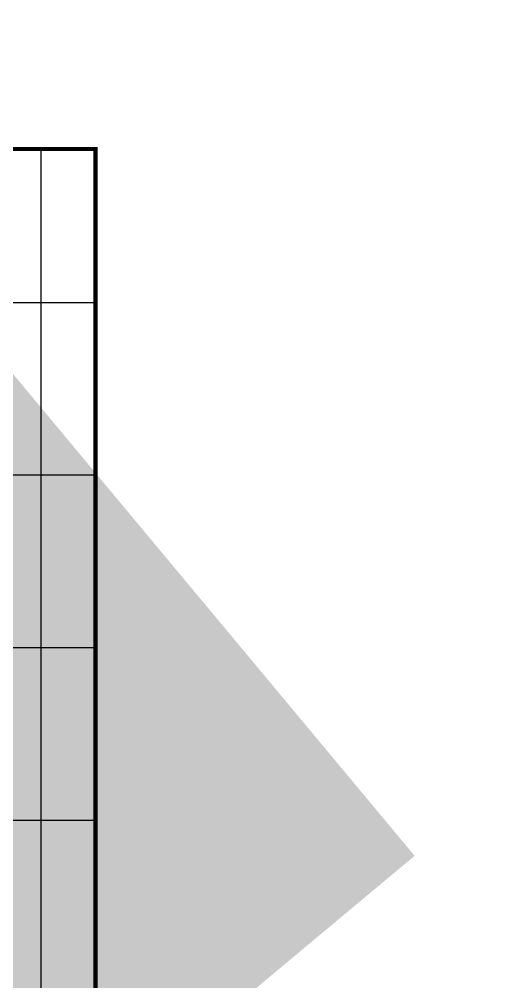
# Model space of a CAD drawing. Extents: x -5280327 to 29700, y -3925683 to 5564800.
# Drawn here: x 23112 to 29700, y 1598 to 14703 of the extents above; entities that cross this region are included whole.
import ezdxf

# ---------------------------------------------------------------- set-up
doc = ezdxf.new("R2010")
doc.units = 0
doc.linetypes.add('6', pattern=[2640.874023, 1320.437012, -1320.437012])
doc.layers.get('0').update_dxf_attribs({"linetype": 'CONTINUOUS'})
doc.layers.add('MARCO', color=7, linetype='CONTINUOUS')

msp = doc.modelspace()

# ---------------------------------------------------------------- linework, layer by layer
at = {"color": 7, "linetype": '6', "const_width": 10343}
msp.add_lwpolyline([(0, 29406), (24528, 0)], dxfattribs=at)
msp.add_lwpolyline([(0, 29406), (24528, 0)], dxfattribs=at)
at = {"layer": 'Cuadricula Coordenadas', "color": 7}
for points in [[(23409, 390), (23409, 12938)], [(15472, 10848), (24151, 10848)], [(15472, 8498), (24151, 8498)], [(15472, 6148), (24151, 6148)], [(15472, 3798), (24151, 3798)], [(15472, 3798), (24151, 3798)]]:
    msp.add_lwpolyline(points, dxfattribs=at)
at = {"layer": 'Cuadricula Coordenadas', "color": 7, "const_width": 0.00153}
for points in [[(23369, 12599), (23291, 12613), (23291, 12664), (23300, 12662), (23300, 12621), (23324, 12616), (23324, 12655), (23334, 12654), (23334, 12615), (23360, 12610), (23360, 12653), (23369, 12652), (23369, 12599)], [(23331, 12520), (23331, 12520), (23322, 12522), (23315, 12524), (23308, 12527), (23308, 12527), (23303, 12530), (23299, 12533), (23295, 12537), (23295, 12537), (23293, 12541), (23291, 12545), (23291, 12550), (23291, 12550), (23291, 12554), (23292, 12557), (23293, 12560), (23293, 12560), (23295, 12562), (23298, 12564), (23301, 12566), (23301, 12566), (23304, 12567), (23308, 12567), (23312, 12568), (23312, 12568), (23317, 12568), (23324, 12567), (23331, 12566), (23331, 12566), (23339, 12564), (23347, 12562), (23353, 12560), (23353, 12560), (23358, 12557), (23363, 12553), (23366, 12550), (23366, 12550), (23369, 12546), (23370, 12541), (23371, 12536), (23371, 12536), (23370, 12530), (23367, 12525), (23363, 12522), (23363, 12522), (23355, 12519), (23344, 12519), (23331, 12520)], [(23310, 12514), (23311, 12505), (23311, 12505), (23308, 12505), (23305, 12504), (23303, 12503), (23303, 12503), (23301, 12501), (23299, 12499), (23299, 12495), (23299, 12495), (23299, 12493), (23300, 12490), (23301, 12488), (23301, 12488), (23304, 12485), (23307, 12482), (23311, 12480), (23311, 12480), (23316, 12477), (23322, 12476), (23329, 12474), (23329, 12474), (23326, 12477), (23323, 12480), (23321, 12483), (23321, 12483), (23320, 12486), (23319, 12490), (23319, 12493), (23319, 12493), (23319, 12498), (23322, 12503), (23326, 12506), (23326, 12506), (23331, 12509), (23337, 12510), (23344, 12509), (23344, 12509), (23349, 12508), (23353, 12506), (23358, 12504), (23358, 12504), (23362, 12501), (23365, 12498), (23367, 12494), (23367, 12494), (23369, 12491), (23370, 12487), (23371, 12482), (23371, 12482), (23370, 12476), (23367, 12470), (23362, 12466), (23362, 12466), (23355, 12464), (23345, 12463), (23333, 12465), (23333, 12465), (23319, 12468), (23308, 12472), (23300, 12478), (23300, 12478), (23295, 12484), (23292, 12490), (23291, 12497), (23291, 12497), (23291, 12502), (23293, 12507), (23296, 12510), (23296, 12510), (23300, 12512), (23305, 12514), (23310, 12514)], [(23349, 12408), (23348, 12416), (23348, 12416), (23352, 12417), (23356, 12418), (23359, 12419), (23359, 12419), (23361, 12422), (23363, 12424), (23363, 12427), (23363, 12427), (23362, 12431), (23361, 12435), (23358, 12439), (23358, 12439), (23355, 12442), (23351, 12444), (23347, 12445), (23347, 12445), (23342, 12445), (23339, 12445), (23336, 12443), (23336, 12443), (23333, 12441), (23332, 12437), (23331, 12434), (23331, 12434), (23331, 12432), (23332, 12430), (23332, 12427), (23324, 12430), (23324, 12430), (23324, 12430), (23324, 12431), (23324, 12431), (23324, 12431), (23324, 12435), (23323, 12438), (23321, 12442), (23321, 12442), (23318, 12445), (23315, 12447), (23311, 12448), (23311, 12448), (23308, 12448), (23305, 12448), (23302, 12446), (23302, 12446), (23300, 12444), (23299, 12442), (23299, 12439), (23299, 12439), (23299, 12435), (23300, 12432), (23302, 12430), (23302, 12430), (23305, 12427), (23309, 12425), (23313, 12423), (23311, 12415), (23311, 12415), (23305, 12418), (23300, 12421), (23296, 12425), (23296, 12425), (23293, 12429), (23291, 12434), (23291, 12440), (23291, 12440), (23291, 12443), (23292, 12447), (23294, 12450), (23294, 12450), (23296, 12453), (23298, 12455), (23301, 12456), (23301, 12456), (23304, 12457), (23308, 12457), (23311, 12457), (23311, 12457), (23314, 12456), (23318, 12455), (23320, 12453), (23320, 12453), (23323, 12450), (23325, 12448), (23327, 12444), (23327, 12444), (23329, 12448), (23331, 12451), (23334, 12453), (23334, 12453), (23337, 12454), (23342, 12455), (23346, 12454), (23346, 12454), (23353, 12452), (23359, 12449), (23364, 12444), (23364, 12444), (23368, 12439), (23370, 12433), (23371, 12426), (23371, 12426), (23370, 12420), (23368, 12416), (23365, 12412), (23365, 12412), (23360, 12409), (23355, 12408), (23349, 12408)], [(23331, 12529), (23342, 12528), (23351, 12527), (23357, 12529), (23357, 12529), (23360, 12531), (23362, 12534), (23363, 12538), (23363, 12538), (23362, 12541), (23360, 12545), (23356, 12549), (23356, 12549), (23351, 12552), (23342, 12555), (23331, 12557), (23331, 12557), (23319, 12559), (23311, 12559), (23305, 12558), (23305, 12558), (23302, 12555), (23299, 12552), (23299, 12549), (23299, 12549), (23299, 12545), (23301, 12541), (23304, 12538), (23304, 12538), (23311, 12535), (23319, 12532), (23331, 12529)], [(23344, 12473), (23347, 12472), (23351, 12472), (23354, 12473), (23354, 12473), (23356, 12474), (23359, 12475), (23361, 12477), (23361, 12477), (23362, 12479), (23363, 12481), (23363, 12484), (23363, 12484), (23362, 12487), (23361, 12491), (23358, 12494), (23358, 12494), (23354, 12497), (23350, 12499), (23345, 12500), (23345, 12500), (23340, 12501), (23335, 12500), (23332, 12499), (23332, 12499), (23329, 12496), (23328, 12493), (23327, 12490), (23327, 12490), (23328, 12486), (23329, 12482), (23332, 12479), (23332, 12479), (23335, 12476), (23339, 12474), (23344, 12473)], [(23351, 12326), (23351, 12335), (23351, 12335), (23354, 12335), (23358, 12336), (23360, 12337), (23360, 12337), (23362, 12339), (23363, 12341), (23363, 12344), (23363, 12344), (23363, 12347), (23362, 12349), (23361, 12351), (23361, 12351), (23359, 12354), (23358, 12356), (23355, 12357), (23355, 12357), (23353, 12359), (23350, 12361), (23346, 12362), (23346, 12362), (23342, 12364), (23339, 12365), (23335, 12366), (23335, 12366), (23334, 12366), (23333, 12366), (23333, 12366), (23333, 12366), (23335, 12363), (23338, 12361), (23340, 12357), (23340, 12357), (23342, 12354), (23343, 12351), (23343, 12347), (23343, 12347), (23342, 12342), (23340, 12337), (23336, 12334), (23336, 12334), (23331, 12331), (23324, 12330), (23317, 12331), (23317, 12331), (23310, 12333), (23303, 12336), (23298, 12341), (23298, 12341), (23294, 12346), (23292, 12352), (23291, 12358), (23291, 12358), (23291, 12362), (23293, 12366), (23295, 12370), (23295, 12370), (23298, 12373), (23302, 12375), (23307, 12376), (23307, 12376), (23313, 12377), (23320, 12376), (23329, 12375), (23329, 12375), (23338, 12373), (23346, 12371), (23353, 12368), (23353, 12368), (23358, 12365), (23363, 12361), (23366, 12357), (23366, 12357), (23369, 12352), (23370, 12348), (23371, 12343), (23371, 12343), (23370, 12337), (23369, 12333), (23366, 12330), (23366, 12330), (23362, 12328), (23357, 12326), (23351, 12326)], [(23301, 12279), (23292, 12281), (23292, 12327), (23300, 12325), (23300, 12325), (23306, 12320), (23313, 12314), (23321, 12308), (23321, 12308), (23330, 12303), (23339, 12298), (23348, 12293), (23348, 12293), (23355, 12291), (23362, 12288), (23369, 12286), (23369, 12277), (23369, 12277), (23363, 12279), (23355, 12281), (23347, 12285), (23347, 12285), (23339, 12288), (23330, 12293), (23322, 12298), (23322, 12298), (23314, 12303), (23307, 12309), (23301, 12314), (23301, 12279)], [(23317, 12368), (23312, 12368), (23307, 12368), (23304, 12366), (23304, 12366), (23301, 12364), (23299, 12361), (23299, 12357), (23299, 12357), (23299, 12354), (23301, 12350), (23304, 12346), (23304, 12346), (23308, 12343), (23312, 12341), (23318, 12340), (23318, 12340), (23322, 12339), (23326, 12340), (23330, 12342), (23330, 12342), (23332, 12344), (23334, 12347), (23334, 12351), (23334, 12351), (23334, 12355), (23332, 12358), (23330, 12362), (23330, 12362), (23326, 12364), (23322, 12366), (23317, 12368)], [(23360, 12259), (23369, 12258), (23369, 12211), (23369, 12211), (23367, 12212), (23365, 12212), (23363, 12213), (23363, 12213), (23359, 12215), (23356, 12218), (23352, 12221), (23352, 12221), (23349, 12224), (23345, 12229), (23341, 12234), (23341, 12234), (23334, 12242), (23328, 12248), (23324, 12253), (23324, 12253), (23320, 12256), (23316, 12258), (23312, 12259), (23312, 12259), (23309, 12259), (23306, 12258), (23303, 12257), (23303, 12257), (23301, 12254), (23299, 12251), (23299, 12248), (23299, 12248), (23299, 12244), (23301, 12240), (23303, 12237), (23303, 12237), (23306, 12234), (23310, 12233), (23314, 12231), (23313, 12223), (23313, 12223), (23307, 12225), (23301, 12228), (23297, 12232), (23297, 12232), (23293, 12237), (23291, 12243), (23291, 12249), (23291, 12249), (23292, 12256), (23294, 12261), (23297, 12264), (23297, 12264), (23302, 12267), (23307, 12268), (23313, 12268), (23313, 12268), (23316, 12267), (23319, 12266), (23322, 12264), (23322, 12264), (23325, 12262), (23328, 12260), (23331, 12257), (23331, 12257), (23335, 12253), (23340, 12248), (23345, 12241), (23345, 12241), (23349, 12236), (23353, 12232), (23355, 12229), (23355, 12229), (23357, 12228), (23358, 12226), (23360, 12225), (23360, 12259)], [(23375, 10905), (23383, 10906), (23383, 10906), (23383, 10902), (23384, 10899), (23386, 10897), (23386, 10897), (23387, 10895), (23390, 10894), (23393, 10894), (23393, 10894), (23395, 10894), (23398, 10895), (23400, 10896), (23400, 10896), (23402, 10897), (23404, 10899), (23406, 10901), (23406, 10901), (23408, 10904), (23409, 10907), (23411, 10910), (23411, 10910), (23412, 10914), (23413, 10918), (23414, 10922), (23414, 10922), (23414, 10923), (23414, 10923), (23414, 10924), (23414, 10924), (23412, 10921), (23409, 10919), (23406, 10917), (23406, 10917), (23403, 10915), (23399, 10914), (23396, 10914), (23396, 10914), (23390, 10915), (23386, 10917), (23382, 10921), (23382, 10921), (23380, 10926), (23379, 10932), (23379, 10939), (23379, 10939), (23381, 10947), (23385, 10953), (23389, 10959), (23389, 10959), (23394, 10963), (23400, 10965), (23406, 10966), (23406, 10966), (23411, 10965), (23415, 10964), (23418, 10962), (23418, 10962), (23421, 10959), (23423, 10955), (23425, 10950), (23425, 10950), (23425, 10944), (23425, 10937), (23424, 10928), (23424, 10928), (23422, 10919), (23419, 10911), (23417, 10904), (23417, 10904), (23413, 10899), (23410, 10894), (23406, 10891), (23406, 10891), (23401, 10888), (23396, 10886), (23391, 10886), (23391, 10886), (23386, 10886), (23382, 10888), (23379, 10891), (23379, 10891), (23376, 10895), (23375, 10900), (23375, 10905)], [(23416, 10940), (23417, 10945), (23416, 10949), (23415, 10953), (23415, 10953), (23412, 10956), (23409, 10957), (23406, 10958), (23406, 10958), (23402, 10957), (23399, 10956), (23395, 10953), (23395, 10953), (23392, 10949), (23390, 10944), (23388, 10939), (23388, 10939), (23388, 10934), (23389, 10930), (23390, 10927), (23390, 10927), (23393, 10924), (23396, 10923), (23399, 10922), (23399, 10922), (23403, 10923), (23407, 10924), (23410, 10927), (23410, 10927), (23413, 10930), (23415, 10935), (23416, 10940)], [(23456, 10908), (23465, 10909), (23465, 10909), (23465, 10904), (23466, 10900), (23468, 10897), (23468, 10897), (23470, 10895), (23473, 10894), (23476, 10894), (23476, 10894), (23480, 10894), (23484, 10896), (23487, 10899), (23487, 10899), (23490, 10902), (23492, 10906), (23493, 10910), (23493, 10910), (23494, 10914), (23493, 10918), (23492, 10921), (23492, 10921), (23489, 10923), (23486, 10925), (23482, 10925), (23482, 10925), (23481, 10925), (23478, 10925), (23476, 10924), (23479, 10933), (23479, 10933), (23479, 10933), (23479, 10933), (23480, 10933), (23480, 10933), (23484, 10933), (23487, 10934), (23490, 10936), (23490, 10936), (23493, 10938), (23495, 10942), (23497, 10946), (23497, 10946), (23497, 10949), (23496, 10952), (23495, 10955), (23495, 10955), (23493, 10956), (23490, 10958), (23487, 10958), (23487, 10958), (23484, 10958), (23481, 10956), (23478, 10954), (23478, 10954), (23476, 10952), (23474, 10948), (23472, 10944), (23464, 10946), (23464, 10946), (23466, 10952), (23469, 10957), (23473, 10961), (23473, 10961), (23478, 10964), (23483, 10965), (23488, 10966), (23488, 10966), (23492, 10966), (23495, 10965), (23499, 10963), (23499, 10963), (23501, 10961), (23503, 10959), (23505, 10956), (23505, 10956), (23505, 10952), (23506, 10949), (23505, 10946), (23505, 10946), (23505, 10942), (23503, 10939), (23501, 10936), (23501, 10936), (23499, 10934), (23496, 10932), (23493, 10930), (23493, 10930), (23497, 10928), (23499, 10926), (23501, 10923), (23501, 10923), (23503, 10919), (23503, 10915), (23503, 10910), (23503, 10910), (23501, 10904), (23498, 10898), (23493, 10893), (23493, 10893), (23487, 10889), (23481, 10887), (23475, 10886), (23475, 10886), (23469, 10887), (23464, 10889), (23460, 10892), (23460, 10892), (23458, 10897), (23456, 10902), (23456, 10908)], [(23511, 10908), (23520, 10909), (23520, 10909), (23520, 10904), (23521, 10900), (23523, 10897), (23523, 10897), (23525, 10895), (23528, 10894), (23531, 10894), (23531, 10894), (23535, 10894), (23539, 10896), (23542, 10899), (23542, 10899), (23545, 10902), (23547, 10906), (23548, 10910), (23548, 10910), (23549, 10914), (23548, 10918), (23546, 10921), (23546, 10921), (23544, 10923), (23541, 10925), (23537, 10925), (23537, 10925), (23535, 10925), (23533, 10925), (23531, 10924), (23533, 10933), (23533, 10933), (23534, 10933), (23534, 10933), (23535, 10933), (23535, 10933), (23538, 10933), (23542, 10934), (23545, 10936), (23545, 10936), (23548, 10938), (23550, 10942), (23551, 10946), (23551, 10946), (23552, 10949), (23551, 10952), (23550, 10955), (23550, 10955), (23548, 10956), (23545, 10958), (23542, 10958), (23542, 10958), (23539, 10958), (23536, 10956), (23533, 10954), (23533, 10954), (23530, 10952), (23528, 10948), (23527, 10944), (23518, 10946), (23518, 10946), (23521, 10952), (23524, 10957), (23528, 10961), (23528, 10961), (23533, 10964), (23538, 10965), (23543, 10966), (23543, 10966), (23547, 10966), (23550, 10965), (23553, 10963), (23553, 10963), (23556, 10961), (23558, 10959), (23559, 10956), (23559, 10956), (23560, 10952), (23561, 10949), (23560, 10946), (23560, 10946), (23559, 10942), (23558, 10939), (23556, 10936), (23556, 10936), (23554, 10934), (23551, 10932), (23548, 10930), (23548, 10930), (23551, 10928), (23554, 10926), (23556, 10923), (23556, 10923), (23558, 10919), (23558, 10915), (23557, 10910), (23557, 10910), (23556, 10904), (23552, 10898), (23548, 10893), (23548, 10893), (23542, 10889), (23536, 10887), (23529, 10886), (23529, 10886), (23524, 10887), (23519, 10889), (23515, 10892), (23515, 10892), (23512, 10897), (23511, 10902), (23511, 10908)], [(23617, 10946), (23609, 10946), (23609, 10946), (23608, 10949), (23608, 10952), (23607, 10954), (23607, 10954), (23605, 10956), (23602, 10958), (23599, 10958), (23599, 10958), (23596, 10958), (23594, 10957), (23591, 10955), (23591, 10955), (23588, 10953), (23585, 10950), (23583, 10946), (23583, 10946), (23581, 10941), (23579, 10935), (23577, 10928), (23577, 10928), (23580, 10931), (23583, 10933), (23586, 10935), (23586, 10935), (23590, 10937), (23593, 10938), (23596, 10938), (23596, 10938), (23602, 10937), (23606, 10935), (23610, 10931), (23610, 10931), (23612, 10926), (23613, 10920), (23613, 10913), (23613, 10913), (23611, 10908), (23610, 10903), (23607, 10899), (23607, 10899), (23604, 10895), (23601, 10892), (23598, 10889), (23598, 10889), (23594, 10887), (23590, 10886), (23586, 10886), (23586, 10886), (23579, 10887), (23574, 10890), (23570, 10895), (23570, 10895), (23567, 10902), (23567, 10912), (23568, 10924), (23568, 10924), (23571, 10938), (23576, 10949), (23581, 10957), (23581, 10957), (23587, 10962), (23594, 10965), (23601, 10966), (23601, 10966), (23606, 10965), (23610, 10964), (23613, 10961), (23613, 10961), (23616, 10957), (23617, 10952), (23617, 10946)], [(23576, 10913), (23576, 10909), (23576, 10906), (23576, 10903), (23576, 10903), (23577, 10900), (23579, 10898), (23580, 10896), (23580, 10896), (23582, 10895), (23585, 10894), (23587, 10894), (23587, 10894), (23591, 10894), (23594, 10896), (23597, 10899), (23597, 10899), (23600, 10902), (23602, 10907), (23604, 10912), (23604, 10912), (23604, 10917), (23604, 10921), (23602, 10925), (23602, 10925), (23600, 10927), (23597, 10929), (23593, 10930), (23593, 10930), (23589, 10929), (23586, 10927), (23582, 10925), (23582, 10925), (23579, 10921), (23577, 10917), (23576, 10913)], [(23648, 10908), (23657, 10909), (23657, 10909), (23657, 10904), (23658, 10900), (23660, 10897), (23660, 10897), (23662, 10895), (23665, 10894), (23668, 10894), (23668, 10894), (23672, 10894), (23675, 10896), (23679, 10899), (23679, 10899), (23682, 10902), (23684, 10906), (23685, 10910), (23685, 10910), (23685, 10914), (23685, 10918), (23683, 10921), (23683, 10921), (23681, 10923), (23678, 10925), (23674, 10925), (23674, 10925), (23672, 10925), (23670, 10925), (23668, 10924), (23670, 10933), (23670, 10933), (23671, 10933), (23671, 10933), (23672, 10933), (23672, 10933), (23675, 10933), (23679, 10934), (23682, 10936), (23682, 10936), (23685, 10938), (23687, 10942), (23688, 10946), (23688, 10946), (23688, 10949), (23688, 10952), (23687, 10955), (23687, 10955), (23685, 10956), (23682, 10958), (23679, 10958), (23679, 10958), (23676, 10958), (23673, 10956), (23670, 10954), (23670, 10954), (23667, 10952), (23665, 10948), (23664, 10944), (23655, 10946), (23655, 10946), (23658, 10952), (23661, 10957), (23665, 10961), (23665, 10961), (23670, 10964), (23675, 10965), (23680, 10966), (23680, 10966), (23684, 10966), (23687, 10965), (23690, 10963), (23690, 10963), (23693, 10961), (23695, 10959), (23696, 10956), (23696, 10956), (23697, 10952), (23697, 10949), (23697, 10946), (23697, 10946), (23696, 10942), (23695, 10939), (23693, 10936), (23693, 10936), (23691, 10934), (23688, 10932), (23685, 10930), (23685, 10930), (23688, 10928), (23691, 10926), (23693, 10923), (23693, 10923), (23694, 10919), (23695, 10915), (23694, 10910), (23694, 10910), (23692, 10904), (23689, 10898), (23685, 10893), (23685, 10893), (23679, 10889), (23673, 10887), (23666, 10886), (23666, 10886), (23661, 10887), (23656, 10889), (23652, 10892), (23652, 10892), (23649, 10897), (23648, 10902), (23648, 10908)], [(23706, 10926), (23706, 10926), (23707, 10935), (23710, 10942), (23712, 10948), (23712, 10948), (23715, 10953), (23718, 10958), (23722, 10961), (23722, 10961), (23726, 10964), (23731, 10965), (23736, 10966), (23736, 10966), (23739, 10966), (23742, 10965), (23745, 10963), (23745, 10963), (23748, 10961), (23749, 10959), (23751, 10956), (23751, 10956), (23752, 10953), (23753, 10949), (23753, 10944), (23753, 10944), (23753, 10939), (23753, 10933), (23752, 10926), (23752, 10926), (23750, 10917), (23748, 10910), (23745, 10904), (23745, 10904), (23742, 10898), (23739, 10894), (23735, 10891), (23735, 10891), (23731, 10888), (23727, 10886), (23722, 10886), (23722, 10886), (23715, 10887), (23711, 10890), (23707, 10894), (23707, 10894), (23705, 10902), (23704, 10913), (23706, 10926)], [(23715, 10926), (23713, 10914), (23713, 10906), (23714, 10900), (23714, 10900), (23716, 10897), (23719, 10895), (23723, 10894), (23723, 10894), (23727, 10895), (23731, 10897), (23734, 10900), (23734, 10900), (23737, 10906), (23740, 10914), (23743, 10926), (23743, 10926), (23744, 10937), (23744, 10946), (23743, 10952), (23743, 10952), (23741, 10955), (23738, 10957), (23734, 10958), (23734, 10958), (23730, 10957), (23727, 10955), (23724, 10952), (23724, 10952), (23720, 10946), (23717, 10937), (23715, 10926)], [(23760, 10926), (23760, 10926), (23762, 10935), (23764, 10942), (23767, 10948), (23767, 10948), (23770, 10953), (23773, 10958), (23777, 10961), (23777, 10961), (23781, 10964), (23786, 10965), (23790, 10966), (23790, 10966), (23794, 10966), (23797, 10965), (23800, 10963), (23800, 10963), (23802, 10961), (23804, 10959), (23806, 10956), (23806, 10956), (23807, 10953), (23808, 10949), (23808, 10944), (23808, 10944), (23808, 10939), (23808, 10933), (23806, 10926), (23806, 10926), (23805, 10917), (23802, 10910), (23800, 10904), (23800, 10904), (23797, 10898), (23794, 10894), (23790, 10891), (23790, 10891), (23786, 10888), (23781, 10886), (23776, 10886), (23776, 10886), (23770, 10887), (23765, 10890), (23762, 10894), (23762, 10894), (23759, 10902), (23759, 10913), (23760, 10926)], [(23769, 10926), (23768, 10914), (23768, 10906), (23769, 10900), (23769, 10900), (23771, 10897), (23774, 10895), (23778, 10894), (23778, 10894), (23782, 10895), (23785, 10897), (23789, 10900), (23789, 10900), (23792, 10906), (23795, 10914), (23798, 10926), (23798, 10926), (23799, 10937), (23799, 10946), (23798, 10952), (23798, 10952), (23796, 10955), (23793, 10957), (23789, 10958), (23789, 10958), (23785, 10957), (23782, 10955), (23778, 10952), (23778, 10952), (23775, 10946), (23772, 10937), (23769, 10926)], [(23839, 10887), (23853, 10966), (23863, 10966), (23889, 10904), (23900, 10966), (23909, 10966), (23895, 10887), (23885, 10887), (23859, 10949), (23848, 10887), (23839, 10887)], [(23375, 8555), (23383, 8556), (23383, 8556), (23383, 8552), (23384, 8549), (23386, 8547), (23386, 8547), (23387, 8545), (23390, 8544), (23393, 8544), (23393, 8544), (23395, 8544), (23398, 8545), (23400, 8546), (23400, 8546), (23402, 8547), (23404, 8549), (23406, 8551), (23406, 8551), (23408, 8554), (23409, 8557), (23411, 8561), (23411, 8561), (23412, 8564), (23413, 8568), (23414, 8572), (23414, 8572), (23414, 8573), (23414, 8573), (23414, 8574), (23414, 8574), (23412, 8571), (23409, 8569), (23406, 8567), (23406, 8567), (23403, 8565), (23399, 8564), (23396, 8564), (23396, 8564), (23390, 8565), (23386, 8567), (23382, 8571), (23382, 8571), (23380, 8576), (23379, 8582), (23379, 8590), (23379, 8590), (23381, 8597), (23385, 8603), (23389, 8609), (23389, 8609), (23394, 8613), (23400, 8615), (23406, 8616), (23406, 8616), (23411, 8616), (23415, 8614), (23418, 8612), (23418, 8612), (23421, 8609), (23423, 8605), (23425, 8600), (23425, 8600), (23425, 8594), (23425, 8587), (23424, 8578), (23424, 8578), (23422, 8569), (23419, 8561), (23417, 8554), (23417, 8554), (23413, 8549), (23410, 8544), (23406, 8541), (23406, 8541), (23401, 8538), (23396, 8537), (23391, 8536), (23391, 8536), (23386, 8537), (23382, 8538), (23379, 8541), (23379, 8541), (23376, 8545), (23375, 8550), (23375, 8555)], [(23416, 8590), (23417, 8595), (23416, 8600), (23415, 8603), (23415, 8603), (23412, 8606), (23409, 8607), (23406, 8608), (23406, 8608), (23402, 8607), (23399, 8606), (23395, 8603), (23395, 8603), (23392, 8599), (23390, 8594), (23388, 8589), (23388, 8589), (23388, 8585), (23389, 8580), (23390, 8577), (23390, 8577), (23393, 8574), (23396, 8573), (23399, 8572), (23399, 8572), (23403, 8573), (23407, 8574), (23410, 8577), (23410, 8577), (23413, 8581), (23415, 8585), (23416, 8590)], [(23456, 8558), (23465, 8559), (23465, 8559), (23465, 8554), (23466, 8550), (23468, 8548), (23468, 8548), (23470, 8546), (23473, 8544), (23476, 8544), (23476, 8544), (23480, 8544), (23484, 8546), (23487, 8549), (23487, 8549), (23490, 8552), (23492, 8556), (23493, 8560), (23493, 8560), (23494, 8564), (23493, 8568), (23492, 8571), (23492, 8571), (23489, 8574), (23486, 8575), (23482, 8575), (23482, 8575), (23481, 8575), (23478, 8575), (23476, 8574), (23479, 8583), (23479, 8583), (23479, 8583), (23479, 8583), (23480, 8583), (23480, 8583), (23484, 8583), (23487, 8584), (23490, 8586), (23490, 8586), (23493, 8588), (23495, 8592), (23497, 8596), (23497, 8596), (23497, 8599), (23496, 8602), (23495, 8605), (23495, 8605), (23493, 8607), (23490, 8608), (23487, 8608), (23487, 8608), (23484, 8608), (23481, 8607), (23478, 8605), (23478, 8605), (23476, 8602), (23474, 8598), (23472, 8594), (23464, 8596), (23464, 8596), (23466, 8602), (23469, 8607), (23473, 8611), (23473, 8611), (23478, 8614), (23483, 8615), (23488, 8616), (23488, 8616), (23492, 8616), (23495, 8615), (23499, 8613), (23499, 8613), (23501, 8611), (23503, 8609), (23505, 8606), (23505, 8606), (23505, 8602), (23506, 8599), (23505, 8596), (23505, 8596), (23505, 8592), (23503, 8589), (23501, 8586), (23501, 8586), (23499, 8584), (23496, 8582), (23493, 8580), (23493, 8580), (23497, 8578), (23499, 8576), (23501, 8573), (23501, 8573), (23503, 8569), (23503, 8565), (23503, 8560), (23503, 8560), (23501, 8554), (23498, 8548), (23493, 8543), (23493, 8543), (23487, 8539), (23481, 8537), (23475, 8536), (23475, 8536), (23469, 8537), (23464, 8539), (23460, 8542), (23460, 8542), (23458, 8547), (23456, 8552), (23456, 8558)], [(23511, 8558), (23520, 8559), (23520, 8559), (23520, 8554), (23521, 8550), (23523, 8548), (23523, 8548), (23525, 8546), (23528, 8544), (23531, 8544), (23531, 8544), (23535, 8544), (23539, 8546), (23542, 8549), (23542, 8549), (23545, 8552), (23547, 8556), (23548, 8560), (23548, 8560), (23549, 8564), (23548, 8568), (23546, 8571), (23546, 8571), (23544, 8574), (23541, 8575), (23537, 8575), (23537, 8575), (23535, 8575), (23533, 8575), (23531, 8574), (23533, 8583), (23533, 8583), (23534, 8583), (23534, 8583), (23535, 8583), (23535, 8583), (23538, 8583), (23542, 8584), (23545, 8586), (23545, 8586), (23548, 8588), (23550, 8592), (23551, 8596), (23551, 8596), (23552, 8599), (23551, 8602), (23550, 8605), (23550, 8605), (23548, 8607), (23545, 8608), (23542, 8608), (23542, 8608), (23539, 8608), (23536, 8607), (23533, 8605), (23533, 8605), (23530, 8602), (23528, 8598), (23527, 8594), (23518, 8596), (23518, 8596), (23521, 8602), (23524, 8607), (23528, 8611), (23528, 8611), (23533, 8614), (23538, 8615), (23543, 8616), (23543, 8616), (23547, 8616), (23550, 8615), (23553, 8613), (23553, 8613), (23556, 8611), (23558, 8609), (23559, 8606), (23559, 8606), (23560, 8602), (23561, 8599), (23560, 8596), (23560, 8596), (23559, 8592), (23558, 8589), (23556, 8586), (23556, 8586), (23554, 8584), (23551, 8582), (23548, 8580), (23548, 8580), (23551, 8578), (23554, 8576), (23556, 8573), (23556, 8573), (23558, 8569), (23558, 8565), (23557, 8560), (23557, 8560), (23556, 8554), (23552, 8548), (23548, 8543), (23548, 8543), (23542, 8539), (23536, 8537), (23529, 8536), (23529, 8536), (23524, 8537), (23519, 8539), (23515, 8542), (23515, 8542), (23512, 8547), (23511, 8552), (23511, 8558)], [(23617, 8596), (23609, 8596), (23609, 8596), (23608, 8599), (23608, 8602), (23607, 8604), (23607, 8604), (23605, 8606), (23602, 8608), (23599, 8608), (23599, 8608), (23596, 8608), (23594, 8607), (23591, 8606), (23591, 8606), (23588, 8603), (23585, 8600), (23583, 8596), (23583, 8596), (23581, 8591), (23579, 8585), (23577, 8578), (23577, 8578), (23580, 8581), (23583, 8584), (23586, 8586), (23586, 8586), (23590, 8587), (23593, 8588), (23596, 8588), (23596, 8588), (23602, 8587), (23606, 8585), (23610, 8581), (23610, 8581), (23612, 8576), (23613, 8570), (23613, 8563), (23613, 8563), (23611, 8558), (23610, 8553), (23607, 8549), (23607, 8549), (23604, 8545), (23601, 8542), (23598, 8539), (23598, 8539), (23594, 8537), (23590, 8536), (23586, 8536), (23586, 8536), (23579, 8537), (23574, 8540), (23570, 8545), (23570, 8545), (23567, 8552), (23567, 8562), (23568, 8574), (23568, 8574), (23571, 8588), (23576, 8599), (23581, 8607), (23581, 8607), (23587, 8612), (23594, 8615), (23601, 8616), (23601, 8616), (23606, 8615), (23610, 8614), (23613, 8611), (23613, 8611), (23616, 8607), (23617, 8602), (23617, 8596)], [(23576, 8563), (23576, 8559), (23576, 8556), (23576, 8553), (23576, 8553), (23577, 8550), (23579, 8548), (23580, 8546), (23580, 8546), (23582, 8545), (23585, 8544), (23587, 8544), (23587, 8544), (23591, 8544), (23594, 8546), (23597, 8549), (23597, 8549), (23600, 8552), (23602, 8557), (23604, 8562), (23604, 8562), (23604, 8567), (23604, 8571), (23602, 8575), (23602, 8575), (23600, 8578), (23597, 8579), (23593, 8580), (23593, 8580), (23589, 8579), (23586, 8578), (23582, 8575), (23582, 8575), (23579, 8572), (23577, 8567), (23576, 8563)], [(23691, 8547), (23690, 8537), (23643, 8537), (23643, 8537), (23643, 8540), (23644, 8542), (23645, 8544), (23645, 8544), (23647, 8548), (23650, 8551), (23653, 8554), (23653, 8554), (23656, 8558), (23661, 8562), (23666, 8566), (23666, 8566), (23674, 8573), (23680, 8578), (23685, 8583), (23685, 8583), (23688, 8587), (23690, 8591), (23691, 8594), (23691, 8594), (23691, 8598), (23690, 8601), (23689, 8604), (23689, 8604), (23686, 8606), (23683, 8608), (23680, 8608), (23680, 8608), (23676, 8608), (23672, 8606), (23669, 8604), (23669, 8604), (23666, 8601), (23664, 8597), (23663, 8592), (23654, 8593), (23654, 8593), (23657, 8600), (23660, 8606), (23664, 8610), (23664, 8610), (23669, 8613), (23675, 8615), (23681, 8616), (23681, 8616), (23688, 8615), (23693, 8613), (23696, 8610), (23696, 8610), (23699, 8605), (23700, 8600), (23700, 8594), (23700, 8594), (23699, 8591), (23698, 8588), (23696, 8585), (23696, 8585), (23694, 8582), (23692, 8579), (23689, 8575), (23689, 8575), (23685, 8572), (23680, 8567), (23673, 8562), (23673, 8562), (23668, 8557), (23664, 8554), (23661, 8552), (23661, 8552), (23660, 8550), (23658, 8548), (23657, 8547), (23691, 8547)], [(23727, 8537), (23730, 8556), (23699, 8556), (23701, 8565), (23742, 8616), (23749, 8616), (23740, 8565), (23750, 8565), (23748, 8556), (23739, 8556), (23735, 8537), (23727, 8537)], [(23738, 8600), (23709, 8565), (23731, 8565)], [(23760, 8576), (23760, 8576), (23762, 8585), (23764, 8592), (23767, 8598), (23767, 8598), (23770, 8604), (23773, 8608), (23777, 8611), (23777, 8611), (23781, 8614), (23786, 8615), (23790, 8616), (23790, 8616), (23794, 8616), (23797, 8615), (23800, 8613), (23800, 8613), (23802, 8611), (23804, 8609), (23806, 8606), (23806, 8606), (23807, 8603), (23808, 8599), (23808, 8594), (23808, 8594), (23808, 8589), (23808, 8583), (23806, 8576), (23806, 8576), (23805, 8567), (23802, 8560), (23800, 8554), (23800, 8554), (23797, 8548), (23794, 8544), (23790, 8541), (23790, 8541), (23786, 8538), (23781, 8537), (23776, 8536), (23776, 8536), (23770, 8537), (23765, 8540), (23762, 8544), (23762, 8544), (23759, 8552), (23759, 8563), (23760, 8576)], [(23769, 8576), (23768, 8565), (23768, 8556), (23769, 8550), (23769, 8550), (23771, 8547), (23774, 8545), (23778, 8544), (23778, 8544), (23782, 8545), (23785, 8547), (23789, 8550), (23789, 8550), (23792, 8556), (23795, 8565), (23798, 8576), (23798, 8576), (23799, 8587), (23799, 8596), (23798, 8602), (23798, 8602), (23796, 8605), (23793, 8607), (23789, 8608), (23789, 8608), (23785, 8607), (23782, 8606), (23778, 8602), (23778, 8602), (23775, 8596), (23772, 8587), (23769, 8576)], [(23839, 8537), (23853, 8616), (23863, 8616), (23889, 8554), (23900, 8616), (23909, 8616), (23895, 8537), (23885, 8537), (23859, 8599), (23848, 8537), (23839, 8537)], [(23375, 6206), (23383, 6206), (23383, 6206), (23383, 6202), (23384, 6199), (23386, 6197), (23386, 6197), (23387, 6195), (23390, 6194), (23393, 6194), (23393, 6194), (23395, 6194), (23398, 6195), (23400, 6196), (23400, 6196), (23402, 6198), (23404, 6199), (23406, 6201), (23406, 6201), (23408, 6204), (23409, 6207), (23411, 6211), (23411, 6211), (23412, 6214), (23413, 6218), (23414, 6222), (23414, 6222), (23414, 6223), (23414, 6223), (23414, 6224), (23414, 6224), (23412, 6221), (23409, 6219), (23406, 6217), (23406, 6217), (23403, 6215), (23399, 6214), (23396, 6214), (23396, 6214), (23390, 6215), (23386, 6217), (23382, 6221), (23382, 6221), (23380, 6226), (23379, 6232), (23379, 6240), (23379, 6240), (23381, 6247), (23385, 6253), (23389, 6259), (23389, 6259), (23394, 6263), (23400, 6265), (23406, 6266), (23406, 6266), (23411, 6266), (23415, 6264), (23418, 6262), (23418, 6262), (23421, 6259), (23423, 6255), (23425, 6250), (23425, 6250), (23425, 6244), (23425, 6237), (23424, 6228), (23424, 6228), (23422, 6219), (23419, 6211), (23417, 6204), (23417, 6204), (23413, 6199), (23410, 6194), (23406, 6191), (23406, 6191), (23401, 6188), (23396, 6187), (23391, 6186), (23391, 6186), (23386, 6187), (23382, 6188), (23379, 6191), (23379, 6191), (23376, 6195), (23375, 6200), (23375, 6206)], [(23416, 6240), (23417, 6245), (23416, 6250), (23415, 6253), (23415, 6253), (23412, 6256), (23409, 6258), (23406, 6258), (23406, 6258), (23402, 6258), (23399, 6256), (23395, 6253), (23395, 6253), (23392, 6249), (23390, 6244), (23388, 6239), (23388, 6239), (23388, 6235), (23389, 6231), (23390, 6227), (23390, 6227), (23393, 6225), (23396, 6223), (23399, 6222), (23399, 6222), (23403, 6223), (23407, 6225), (23410, 6227), (23410, 6227), (23413, 6231), (23415, 6235), (23416, 6240)], [(23456, 6208), (23465, 6209), (23465, 6209), (23465, 6204), (23466, 6200), (23468, 6198), (23468, 6198), (23470, 6196), (23473, 6194), (23476, 6194), (23476, 6194), (23480, 6194), (23484, 6196), (23487, 6199), (23487, 6199), (23490, 6202), (23492, 6206), (23493, 6210), (23493, 6210), (23494, 6214), (23493, 6218), (23492, 6221), (23492, 6221), (23489, 6224), (23486, 6225), (23482, 6226), (23482, 6226), (23481, 6225), (23478, 6225), (23476, 6224), (23479, 6233), (23479, 6233), (23479, 6233), (23479, 6233), (23480, 6233), (23480, 6233), (23484, 6233), (23487, 6234), (23490, 6236), (23490, 6236), (23493, 6239), (23495, 6242), (23497, 6246), (23497, 6246), (23497, 6249), (23496, 6252), (23495, 6255), (23495, 6255), (23493, 6257), (23490, 6258), (23487, 6258), (23487, 6258), (23484, 6258), (23481, 6257), (23478, 6255), (23478, 6255), (23476, 6252), (23474, 6248), (23472, 6244), (23464, 6246), (23464, 6246), (23466, 6252), (23469, 6257), (23473, 6261), (23473, 6261), (23478, 6264), (23483, 6265), (23488, 6266), (23488, 6266), (23492, 6266), (23495, 6265), (23499, 6263), (23499, 6263), (23501, 6261), (23503, 6259), (23505, 6256), (23505, 6256), (23505, 6253), (23506, 6249), (23505, 6246), (23505, 6246), (23505, 6242), (23503, 6239), (23501, 6236), (23501, 6236), (23499, 6234), (23496, 6232), (23493, 6230), (23493, 6230), (23497, 6228), (23499, 6226), (23501, 6223), (23501, 6223), (23503, 6220), (23503, 6215), (23503, 6211), (23503, 6211), (23501, 6204), (23498, 6198), (23493, 6193), (23493, 6193), (23487, 6189), (23481, 6187), (23475, 6186), (23475, 6186), (23469, 6187), (23464, 6189), (23460, 6192), (23460, 6192), (23458, 6197), (23456, 6202), (23456, 6208)], [(23511, 6208), (23520, 6209), (23520, 6209), (23520, 6204), (23521, 6200), (23523, 6198), (23523, 6198), (23525, 6196), (23528, 6194), (23531, 6194), (23531, 6194), (23535, 6194), (23539, 6196), (23542, 6199), (23542, 6199), (23545, 6202), (23547, 6206), (23548, 6210), (23548, 6210), (23549, 6214), (23548, 6218), (23546, 6221), (23546, 6221), (23544, 6224), (23541, 6225), (23537, 6226), (23537, 6226), (23535, 6225), (23533, 6225), (23531, 6224), (23533, 6233), (23533, 6233), (23534, 6233), (23534, 6233), (23535, 6233), (23535, 6233), (23538, 6233), (23542, 6234), (23545, 6236), (23545, 6236), (23548, 6239), (23550, 6242), (23551, 6246), (23551, 6246), (23552, 6249), (23551, 6252), (23550, 6255), (23550, 6255), (23548, 6257), (23545, 6258), (23542, 6258), (23542, 6258), (23539, 6258), (23536, 6257), (23533, 6255), (23533, 6255), (23530, 6252), (23528, 6248), (23527, 6244), (23518, 6246), (23518, 6246), (23521, 6252), (23524, 6257), (23528, 6261), (23528, 6261), (23533, 6264), (23538, 6265), (23543, 6266), (23543, 6266), (23547, 6266), (23550, 6265), (23553, 6263), (23553, 6263), (23556, 6261), (23558, 6259), (23559, 6256), (23559, 6256), (23560, 6253), (23561, 6249), (23560, 6246), (23560, 6246), (23559, 6242), (23558, 6239), (23556, 6236), (23556, 6236), (23554, 6234), (23551, 6232), (23548, 6230), (23548, 6230), (23551, 6228), (23554, 6226), (23556, 6223), (23556, 6223), (23558, 6220), (23558, 6215), (23557, 6211), (23557, 6211), (23556, 6204), (23552, 6198), (23548, 6193), (23548, 6193), (23542, 6189), (23536, 6187), (23529, 6186), (23529, 6186), (23524, 6187), (23519, 6189), (23515, 6192), (23515, 6192), (23512, 6197), (23511, 6202), (23511, 6208)], [(23617, 6247), (23609, 6246), (23609, 6246), (23608, 6249), (23608, 6252), (23607, 6254), (23607, 6254), (23605, 6256), (23602, 6258), (23599, 6258), (23599, 6258), (23596, 6258), (23594, 6257), (23591, 6256), (23591, 6256), (23588, 6253), (23585, 6250), (23583, 6246), (23583, 6246), (23581, 6241), (23579, 6235), (23577, 6228), (23577, 6228), (23580, 6231), (23583, 6234), (23586, 6236), (23586, 6236), (23590, 6237), (23593, 6238), (23596, 6238), (23596, 6238), (23602, 6237), (23606, 6235), (23610, 6231), (23610, 6231), (23612, 6226), (23613, 6220), (23613, 6213), (23613, 6213), (23611, 6208), (23610, 6203), (23607, 6199), (23607, 6199), (23604, 6195), (23601, 6192), (23598, 6189), (23598, 6189), (23594, 6188), (23590, 6186), (23586, 6186), (23586, 6186), (23579, 6187), (23574, 6190), (23570, 6195), (23570, 6195), (23567, 6202), (23567, 6212), (23568, 6224), (23568, 6224), (23571, 6238), (23576, 6249), (23581, 6257), (23581, 6257), (23587, 6262), (23594, 6265), (23601, 6266), (23601, 6266), (23606, 6265), (23610, 6264), (23613, 6261), (23613, 6261), (23616, 6257), (23617, 6252), (23617, 6247)], [(23576, 6213), (23576, 6210), (23576, 6206), (23576, 6203), (23576, 6203), (23577, 6200), (23579, 6198), (23580, 6196), (23580, 6196), (23582, 6195), (23585, 6194), (23587, 6194), (23587, 6194), (23591, 6195), (23594, 6196), (23597, 6199), (23597, 6199), (23600, 6203), (23602, 6207), (23604, 6212), (23604, 6212), (23604, 6217), (23604, 6222), (23602, 6225), (23602, 6225), (23600, 6228), (23597, 6229), (23593, 6230), (23593, 6230), (23589, 6229), (23586, 6228), (23582, 6225), (23582, 6225), (23579, 6222), (23577, 6218), (23576, 6213)], [(23677, 6187), (23668, 6187), (23679, 6249), (23679, 6249), (23676, 6246), (23673, 6244), (23669, 6242), (23669, 6242), (23666, 6240), (23663, 6238), (23659, 6237), (23661, 6246), (23661, 6246), (23666, 6249), (23671, 6252), (23675, 6256), (23675, 6256), (23679, 6259), (23683, 6263), (23685, 6266), (23691, 6266), (23677, 6187)], [(23720, 6230), (23720, 6230), (23717, 6232), (23714, 6234), (23713, 6236), (23713, 6236), (23712, 6239), (23712, 6242), (23712, 6246), (23712, 6246), (23713, 6251), (23716, 6256), (23720, 6260), (23720, 6260), (23725, 6263), (23730, 6265), (23736, 6266), (23736, 6266), (23741, 6265), (23746, 6263), (23750, 6260), (23750, 6260), (23752, 6256), (23753, 6251), (23753, 6246), (23753, 6246), (23752, 6242), (23750, 6239), (23748, 6236), (23748, 6236), (23746, 6234), (23743, 6232), (23739, 6230), (23739, 6230), (23743, 6228), (23746, 6225), (23748, 6222), (23748, 6222), (23749, 6219), (23750, 6214), (23749, 6210), (23749, 6210), (23747, 6203), (23744, 6198), (23740, 6193), (23740, 6193), (23734, 6189), (23728, 6187), (23722, 6186), (23722, 6186), (23715, 6187), (23710, 6189), (23706, 6193), (23706, 6193), (23703, 6198), (23702, 6204), (23703, 6210), (23703, 6210), (23704, 6215), (23706, 6219), (23708, 6223), (23708, 6223), (23712, 6226), (23715, 6228), (23720, 6230)], [(23712, 6210), (23711, 6207), (23711, 6205), (23712, 6202), (23712, 6202), (23713, 6200), (23714, 6198), (23716, 6196), (23716, 6196), (23718, 6195), (23721, 6194), (23723, 6194), (23723, 6194), (23727, 6194), (23731, 6196), (23734, 6198), (23734, 6198), (23737, 6202), (23739, 6205), (23740, 6210), (23740, 6210), (23741, 6214), (23740, 6218), (23738, 6221), (23738, 6221), (23736, 6224), (23732, 6225), (23729, 6226), (23729, 6226), (23725, 6225), (23721, 6224), (23718, 6221), (23718, 6221), (23715, 6218), (23713, 6214), (23712, 6210)], [(23721, 6246), (23721, 6243), (23721, 6240), (23722, 6237), (23722, 6237), (23724, 6235), (23727, 6234), (23730, 6234), (23730, 6234), (23733, 6234), (23736, 6235), (23739, 6237), (23739, 6237), (23741, 6240), (23743, 6242), (23744, 6246), (23744, 6246), (23744, 6249), (23743, 6252), (23742, 6255), (23742, 6255), (23740, 6257), (23737, 6258), (23734, 6258), (23734, 6258), (23731, 6258), (23728, 6257), (23726, 6255), (23726, 6255), (23723, 6252), (23722, 6249), (23721, 6246)], [(23760, 6226), (23760, 6226), (23762, 6235), (23764, 6242), (23767, 6248), (23767, 6248), (23770, 6254), (23773, 6258), (23777, 6261), (23777, 6261), (23781, 6264), (23786, 6266), (23790, 6266), (23790, 6266), (23794, 6266), (23797, 6265), (23800, 6264), (23800, 6264), (23802, 6262), (23804, 6259), (23806, 6256), (23806, 6256), (23807, 6253), (23808, 6249), (23808, 6245), (23808, 6245), (23808, 6239), (23808, 6233), (23806, 6226), (23806, 6226), (23805, 6217), (23802, 6210), (23800, 6204), (23800, 6204), (23797, 6199), (23794, 6194), (23790, 6191), (23790, 6191), (23786, 6188), (23781, 6187), (23776, 6186), (23776, 6186), (23770, 6187), (23765, 6190), (23762, 6194), (23762, 6194), (23759, 6202), (23759, 6213), (23760, 6226)], [(23769, 6226), (23768, 6215), (23768, 6206), (23769, 6200), (23769, 6200), (23771, 6197), (23774, 6195), (23778, 6194), (23778, 6194), (23782, 6195), (23785, 6197), (23789, 6200), (23789, 6200), (23792, 6206), (23795, 6215), (23798, 6226), (23798, 6226), (23799, 6237), (23799, 6246), (23798, 6252), (23798, 6252), (23796, 6255), (23793, 6257), (23789, 6258), (23789, 6258), (23785, 6257), (23782, 6256), (23778, 6252), (23778, 6252), (23775, 6246), (23772, 6238), (23769, 6226)], [(23839, 6187), (23853, 6266), (23863, 6266), (23889, 6204), (23900, 6266), (23909, 6266), (23895, 6187), (23885, 6187), (23859, 6249), (23848, 6187), (23839, 6187)], [(23375, 3856), (23383, 3856), (23383, 3856), (23383, 3853), (23384, 3849), (23386, 3847), (23386, 3847), (23387, 3845), (23390, 3844), (23393, 3844), (23393, 3844), (23395, 3844), (23398, 3845), (23400, 3846), (23400, 3846), (23402, 3848), (23404, 3849), (23406, 3852), (23406, 3852), (23408, 3854), (23409, 3857), (23411, 3861), (23411, 3861), (23412, 3865), (23413, 3868), (23414, 3872), (23414, 3872), (23414, 3873), (23414, 3874), (23414, 3874), (23414, 3874), (23412, 3871), (23409, 3869), (23406, 3867), (23406, 3867), (23403, 3865), (23399, 3864), (23396, 3864), (23396, 3864), (23390, 3865), (23386, 3867), (23382, 3871), (23382, 3871), (23380, 3876), (23379, 3882), (23379, 3890), (23379, 3890), (23381, 3897), (23385, 3904), (23389, 3909), (23389, 3909), (23394, 3913), (23400, 3915), (23406, 3916), (23406, 3916), (23411, 3916), (23415, 3914), (23418, 3912), (23418, 3912), (23421, 3909), (23423, 3905), (23425, 3900), (23425, 3900), (23425, 3894), (23425, 3887), (23424, 3878), (23424, 3878), (23422, 3869), (23419, 3861), (23417, 3854), (23417, 3854), (23413, 3849), (23410, 3844), (23406, 3841), (23406, 3841), (23401, 3838), (23396, 3837), (23391, 3836), (23391, 3836), (23386, 3837), (23382, 3838), (23379, 3841), (23379, 3841), (23376, 3845), (23375, 3850), (23375, 3856)], [(23416, 3890), (23417, 3895), (23416, 3900), (23415, 3903), (23415, 3903), (23412, 3906), (23409, 3908), (23406, 3908), (23406, 3908), (23402, 3908), (23399, 3906), (23395, 3903), (23395, 3903), (23392, 3899), (23390, 3895), (23388, 3889), (23388, 3889), (23388, 3885), (23389, 3881), (23390, 3877), (23390, 3877), (23393, 3875), (23396, 3873), (23399, 3873), (23399, 3873), (23403, 3873), (23407, 3875), (23410, 3877), (23410, 3877), (23413, 3881), (23415, 3885), (23416, 3890)], [(23456, 3858), (23465, 3859), (23465, 3859), (23465, 3854), (23466, 3851), (23468, 3848), (23468, 3848), (23470, 3846), (23473, 3844), (23476, 3844), (23476, 3844), (23480, 3845), (23484, 3846), (23487, 3849), (23487, 3849), (23490, 3852), (23492, 3856), (23493, 3860), (23493, 3860), (23494, 3865), (23493, 3868), (23492, 3871), (23492, 3871), (23489, 3874), (23486, 3875), (23482, 3876), (23482, 3876), (23481, 3876), (23478, 3875), (23476, 3875), (23479, 3883), (23479, 3883), (23479, 3883), (23479, 3883), (23480, 3883), (23480, 3883), (23484, 3883), (23487, 3884), (23490, 3886), (23490, 3886), (23493, 3889), (23495, 3892), (23497, 3896), (23497, 3896), (23497, 3899), (23496, 3902), (23495, 3905), (23495, 3905), (23493, 3907), (23490, 3908), (23487, 3908), (23487, 3908), (23484, 3908), (23481, 3907), (23478, 3905), (23478, 3905), (23476, 3902), (23474, 3898), (23472, 3894), (23464, 3896), (23464, 3896), (23466, 3902), (23469, 3907), (23473, 3911), (23473, 3911), (23478, 3914), (23483, 3916), (23488, 3916), (23488, 3916), (23492, 3916), (23495, 3915), (23499, 3913), (23499, 3913), (23501, 3911), (23503, 3909), (23505, 3906), (23505, 3906), (23505, 3903), (23506, 3899), (23505, 3896), (23505, 3896), (23505, 3892), (23503, 3889), (23501, 3887), (23501, 3887), (23499, 3884), (23496, 3882), (23493, 3880), (23493, 3880), (23497, 3878), (23499, 3876), (23501, 3873), (23501, 3873), (23503, 3870), (23503, 3865), (23503, 3861), (23503, 3861), (23501, 3854), (23498, 3848), (23493, 3843), (23493, 3843), (23487, 3839), (23481, 3837), (23475, 3836), (23475, 3836), (23469, 3837), (23464, 3839), (23460, 3842), (23460, 3842), (23458, 3847), (23456, 3852), (23456, 3858)], [(23511, 3858), (23520, 3859), (23520, 3859), (23520, 3854), (23521, 3851), (23523, 3848), (23523, 3848), (23525, 3846), (23528, 3844), (23531, 3844), (23531, 3844), (23535, 3845), (23539, 3846), (23542, 3849), (23542, 3849), (23545, 3852), (23547, 3856), (23548, 3860), (23548, 3860), (23549, 3865), (23548, 3868), (23546, 3871), (23546, 3871), (23544, 3874), (23541, 3875), (23537, 3876), (23537, 3876), (23535, 3876), (23533, 3875), (23531, 3875), (23533, 3883), (23533, 3883), (23534, 3883), (23534, 3883), (23535, 3883), (23535, 3883), (23538, 3883), (23542, 3884), (23545, 3886), (23545, 3886), (23548, 3889), (23550, 3892), (23551, 3896), (23551, 3896), (23552, 3899), (23551, 3902), (23550, 3905), (23550, 3905), (23548, 3907), (23545, 3908), (23542, 3908), (23542, 3908), (23539, 3908), (23536, 3907), (23533, 3905), (23533, 3905), (23530, 3902), (23528, 3898), (23527, 3894), (23518, 3896), (23518, 3896), (23521, 3902), (23524, 3907), (23528, 3911), (23528, 3911), (23533, 3914), (23538, 3916), (23543, 3916), (23543, 3916), (23547, 3916), (23550, 3915), (23553, 3913), (23553, 3913), (23556, 3911), (23558, 3909), (23559, 3906), (23559, 3906), (23560, 3903), (23561, 3899), (23560, 3896), (23560, 3896), (23559, 3892), (23558, 3889), (23556, 3887), (23556, 3887), (23554, 3884), (23551, 3882), (23548, 3880), (23548, 3880), (23551, 3878), (23554, 3876), (23556, 3873), (23556, 3873), (23558, 3870), (23558, 3865), (23557, 3861), (23557, 3861), (23556, 3854), (23552, 3848), (23548, 3843), (23548, 3843), (23542, 3839), (23536, 3837), (23529, 3836), (23529, 3836), (23524, 3837), (23519, 3839), (23515, 3842), (23515, 3842), (23512, 3847), (23511, 3852), (23511, 3858)], [(23617, 3897), (23609, 3896), (23609, 3896), (23608, 3899), (23608, 3902), (23607, 3904), (23607, 3904), (23605, 3906), (23602, 3908), (23599, 3908), (23599, 3908), (23596, 3908), (23594, 3907), (23591, 3906), (23591, 3906), (23588, 3903), (23585, 3900), (23583, 3896), (23583, 3896), (23581, 3891), (23579, 3885), (23577, 3878), (23577, 3878), (23580, 3881), (23583, 3884), (23586, 3886), (23586, 3886), (23590, 3887), (23593, 3888), (23596, 3888), (23596, 3888), (23602, 3888), (23606, 3885), (23610, 3881), (23610, 3881), (23612, 3876), (23613, 3870), (23613, 3863), (23613, 3863), (23611, 3858), (23610, 3854), (23607, 3849), (23607, 3849), (23604, 3845), (23601, 3842), (23598, 3840), (23598, 3840), (23594, 3838), (23590, 3837), (23586, 3836), (23586, 3836), (23579, 3837), (23574, 3840), (23570, 3845), (23570, 3845), (23567, 3852), (23567, 3862), (23568, 3874), (23568, 3874), (23571, 3888), (23576, 3899), (23581, 3907), (23581, 3907), (23587, 3912), (23594, 3915), (23601, 3916), (23601, 3916), (23606, 3916), (23610, 3914), (23613, 3911), (23613, 3911), (23616, 3907), (23617, 3902), (23617, 3897)], [(23576, 3863), (23576, 3860), (23576, 3856), (23576, 3853), (23576, 3853), (23577, 3851), (23579, 3848), (23580, 3846), (23580, 3846), (23582, 3845), (23585, 3844), (23587, 3844), (23587, 3844), (23591, 3845), (23594, 3846), (23597, 3849), (23597, 3849), (23600, 3853), (23602, 3857), (23604, 3862), (23604, 3862), (23604, 3867), (23604, 3872), (23602, 3875), (23602, 3875), (23600, 3878), (23597, 3879), (23593, 3880), (23593, 3880), (23589, 3879), (23586, 3878), (23582, 3875), (23582, 3875), (23579, 3872), (23577, 3868), (23576, 3863)], [(23677, 3837), (23668, 3837), (23679, 3899), (23679, 3899), (23676, 3897), (23673, 3894), (23669, 3892), (23669, 3892), (23666, 3890), (23663, 3888), (23659, 3887), (23661, 3896), (23661, 3896), (23666, 3899), (23671, 3902), (23675, 3906), (23675, 3906), (23679, 3909), (23683, 3913), (23685, 3916), (23691, 3916), (23677, 3837)], [(23746, 3847), (23744, 3837), (23698, 3837), (23698, 3837), (23698, 3840), (23699, 3842), (23700, 3844), (23700, 3844), (23702, 3848), (23704, 3851), (23707, 3855), (23707, 3855), (23711, 3858), (23716, 3862), (23721, 3866), (23721, 3866), (23729, 3873), (23735, 3878), (23739, 3883), (23739, 3883), (23742, 3887), (23744, 3891), (23745, 3895), (23745, 3895), (23746, 3898), (23745, 3901), (23743, 3904), (23743, 3904), (23741, 3906), (23738, 3908), (23735, 3908), (23735, 3908), (23731, 3908), (23727, 3906), (23724, 3904), (23724, 3904), (23721, 3901), (23719, 3897), (23718, 3892), (23709, 3893), (23709, 3893), (23712, 3900), (23715, 3906), (23719, 3910), (23719, 3910), (23724, 3914), (23730, 3915), (23736, 3916), (23736, 3916), (23742, 3915), (23747, 3913), (23751, 3910), (23751, 3910), (23754, 3905), (23755, 3900), (23754, 3894), (23754, 3894), (23754, 3891), (23752, 3888), (23751, 3885), (23751, 3885), (23749, 3882), (23746, 3879), (23743, 3876), (23743, 3876), (23740, 3872), (23734, 3867), (23728, 3862), (23728, 3862), (23722, 3857), (23718, 3854), (23716, 3852), (23716, 3852), (23714, 3850), (23713, 3848), (23711, 3847), (23746, 3847)], [(23760, 3876), (23760, 3876), (23762, 3885), (23764, 3892), (23767, 3898), (23767, 3898), (23770, 3904), (23773, 3908), (23777, 3912), (23777, 3912), (23781, 3914), (23786, 3916), (23790, 3916), (23790, 3916), (23794, 3916), (23797, 3915), (23800, 3914), (23800, 3914), (23802, 3912), (23804, 3909), (23806, 3906), (23806, 3906), (23807, 3903), (23808, 3899), (23808, 3895), (23808, 3895), (23808, 3890), (23808, 3883), (23806, 3876), (23806, 3876), (23805, 3868), (23802, 3860), (23800, 3854), (23800, 3854), (23797, 3849), (23794, 3844), (23790, 3841), (23790, 3841), (23786, 3838), (23781, 3837), (23776, 3836), (23776, 3836), (23770, 3837), (23765, 3840), (23762, 3844), (23762, 3844), (23759, 3852), (23759, 3863), (23760, 3876)], [(23769, 3876), (23768, 3865), (23768, 3856), (23769, 3850), (23769, 3850), (23771, 3847), (23774, 3845), (23778, 3844), (23778, 3844), (23782, 3845), (23785, 3847), (23789, 3850), (23789, 3850), (23792, 3856), (23795, 3865), (23798, 3876), (23798, 3876), (23799, 3888), (23799, 3896), (23798, 3902), (23798, 3902), (23796, 3905), (23793, 3907), (23789, 3908), (23789, 3908), (23785, 3908), (23782, 3906), (23778, 3903), (23778, 3903), (23775, 3896), (23772, 3888), (23769, 3876)], [(23839, 3837), (23853, 3916), (23863, 3916), (23889, 3854), (23900, 3916), (23909, 3916), (23895, 3837), (23885, 3837), (23859, 3899), (23848, 3837), (23839, 3837)]]:
    msp.add_lwpolyline(points, dxfattribs=at)
at = {"layer": 'MARCO', "color": 7, "const_width": 55.4}
msp.add_lwpolyline([(24151, 12938), (15472, 12938), (15472, 390), (24151, 390), (24151, 12938)], dxfattribs=at)

doc.saveas('drawing.dxf')
